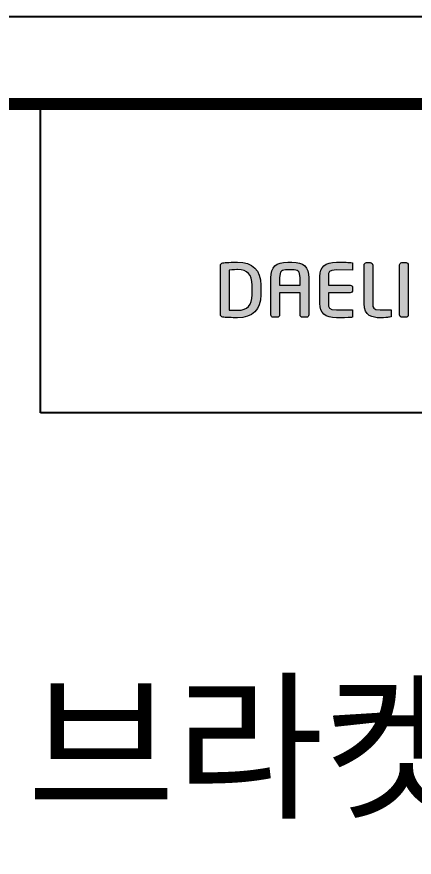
# Model space of a CAD drawing. Extents: x 16296660632 to 16296676072, y -37409619871 to -37409617340.
# Drawn here: x 16296675954.3 to 16296676004.7, y -37409617447.2 to -37409617340.5 of the extents above; entities that cross this region are included whole.
import ezdxf

# ---------------------------------------------------------------- set-up
doc = ezdxf.new("R2010")
doc.units = 0
doc.header["$LTSCALE"] = 10
doc.header["$MEASUREMENT"] = 0
doc.layers.get('0').update_dxf_attribs({"linetype": 'CONTINUOUS'})
doc.layers.add('레이어 1', color=7, linetype='CONTINUOUS', lineweight=0)
doc.styles.add('Daelim Dimension', font='NanumGothic.ttf')

msp = doc.modelspace()

# ---------------------------------------------------------------- hatches: boundary and pattern name
at = {"layer": '레이어 1'}
h = msp.add_hatch(color=5, dxfattribs=at)
h.dxf.hatch_style = 2
edge = h.paths.add_edge_path()
edge.add_spline(control_points=[(16296675984.18, -37409617375.78), (16296675984.18, -37409617377.1), (16296675983.58, -37409617377.75), (16296675982.33, -37409617377.75), (16296675982.33, -37409617377.75), (16296675981.48, -37409617377.73), (16296675981.26, -37409617377.73), (16296675981.26, -37409617377.73), (16296675981.26, -37409617372.64), (16296675981.26, -37409617372.64), (16296675981.7, -37409617372.6), (16296675982.33, -37409617372.59), (16296675982.33, -37409617372.59), (16296675983.61, -37409617372.59), (16296675984.18, -37409617373.2), (16296675984.18, -37409617374.56), (16296675984.18, -37409617374.56), (16296675984.18, -37409617375.78), (16296675984.18, -37409617375.78)], knot_values=[0, 0, 0, 0, 1, 1, 1, 2, 2, 2, 3, 3, 3, 4, 4, 4, 5, 5, 5, 6, 6, 6, 6], degree=3, periodic=0)
edge = h.paths.add_edge_path()
edge.add_spline(control_points=[(16296675982.33, -37409617371.64), (16296675981.64, -37409617371.64), (16296675980.74, -37409617371.68), (16296675980.45, -37409617371.73), (16296675980.27, -37409617371.76), (16296675980.15, -37409617371.9), (16296675980.15, -37409617372.08), (16296675980.15, -37409617372.08), (16296675980.15, -37409617378.26), (16296675980.15, -37409617378.26), (16296675980.15, -37409617378.45), (16296675980.27, -37409617378.59), (16296675980.46, -37409617378.62), (16296675980.74, -37409617378.66), (16296675981.63, -37409617378.7), (16296675982.33, -37409617378.7), (16296675984.26, -37409617378.7), (16296675985.28, -37409617377.69), (16296675985.28, -37409617375.78), (16296675985.28, -37409617375.78), (16296675985.28, -37409617374.56), (16296675985.28, -37409617374.56), (16296675985.28, -37409617372.65), (16296675984.26, -37409617371.64), (16296675982.33, -37409617371.64)], knot_values=[0, 0, 0, 0, 1, 1, 1, 2, 2, 2, 3, 3, 3, 4, 4, 4, 5, 5, 5, 6, 6, 6, 7, 7, 7, 8, 8, 8, 8], degree=3, periodic=0)
h = msp.add_hatch(color=5, dxfattribs=at)
h.dxf.hatch_style = 2
edge = h.paths.add_edge_path()
edge.add_spline(control_points=[(16296675990.26, -37409617374.56), (16296675990.26, -37409617374.56), (16296675987.66, -37409617374.56), (16296675987.66, -37409617374.56), (16296675987.66, -37409617374.46), (16296675987.66, -37409617373.63), (16296675987.66, -37409617373.63), (16296675987.66, -37409617372.76), (16296675987.92, -37409617372.61), (16296675988.69, -37409617372.61), (16296675988.69, -37409617372.61), (16296675989.23, -37409617372.61), (16296675989.23, -37409617372.61), (16296675990, -37409617372.61), (16296675990.26, -37409617372.76), (16296675990.26, -37409617373.63), (16296675990.26, -37409617373.63), (16296675990.26, -37409617374.46), (16296675990.26, -37409617374.56)], knot_values=[0, 0, 0, 0, 1, 1, 1, 2, 2, 2, 3, 3, 3, 4, 4, 4, 5, 5, 5, 6, 6, 6, 6], degree=3, periodic=0)
edge = h.paths.add_edge_path()
edge.add_spline(control_points=[(16296675989.23, -37409617371.64), (16296675989.23, -37409617371.64), (16296675988.69, -37409617371.64), (16296675988.69, -37409617371.64), (16296675987.22, -37409617371.64), (16296675986.56, -37409617372.25), (16296675986.56, -37409617373.63), (16296675986.56, -37409617373.63), (16296675986.56, -37409617378.34), (16296675986.56, -37409617378.34), (16296675986.56, -37409617378.5), (16296675986.69, -37409617378.64), (16296675986.85, -37409617378.64), (16296675986.85, -37409617378.64), (16296675987.37, -37409617378.64), (16296675987.37, -37409617378.64), (16296675987.55, -37409617378.64), (16296675987.66, -37409617378.49), (16296675987.66, -37409617378.34), (16296675987.66, -37409617378.34), (16296675987.66, -37409617375.63), (16296675987.66, -37409617375.52), (16296675987.66, -37409617375.52), (16296675990.26, -37409617375.52), (16296675990.26, -37409617375.52), (16296675990.26, -37409617375.63), (16296675990.26, -37409617378.34), (16296675990.26, -37409617378.34), (16296675990.26, -37409617378.5), (16296675990.39, -37409617378.64), (16296675990.56, -37409617378.64), (16296675990.56, -37409617378.64), (16296675991.07, -37409617378.64), (16296675991.07, -37409617378.64), (16296675991.25, -37409617378.64), (16296675991.37, -37409617378.48), (16296675991.37, -37409617378.34), (16296675991.37, -37409617378.34), (16296675991.37, -37409617373.63), (16296675991.37, -37409617373.63), (16296675991.37, -37409617372.25), (16296675990.71, -37409617371.64), (16296675989.23, -37409617371.64)], knot_values=[0, 0, 0, 0, 1, 1, 1, 2, 2, 2, 3, 3, 3, 4, 4, 4, 5, 5, 5, 6, 6, 6, 7, 7, 7, 8, 8, 8, 9, 9, 9, 10, 10, 10, 11, 11, 11, 12, 12, 12, 13, 13, 13, 14, 14, 14, 14], degree=3, periodic=0)
h = msp.add_hatch(color=5, dxfattribs=at)
h.dxf.hatch_style = 2
edge = h.paths.add_edge_path()
edge.add_spline(control_points=[(16296675992.76, -37409617373.44), (16296675992.76, -37409617373.44), (16296675992.76, -37409617376.9), (16296675992.76, -37409617376.9), (16296675992.76, -37409617378.12), (16296675993.46, -37409617378.7), (16296675994.88, -37409617378.7), (16296675995.51, -37409617378.7), (16296675996.37, -37409617378.69), (16296675996.71, -37409617378.66), (16296675996.7, -37409617378.66), (16296675996.88, -37409617378.64), (16296675996.88, -37409617378.64), (16296675996.88, -37409617378.64), (16296675996.92, -37409617378.64), (16296675996.92, -37409617378.64), (16296675996.92, -37409617378.64), (16296675996.92, -37409617377.71), (16296675996.92, -37409617377.71), (16296675996.92, -37409617377.71), (16296675994.89, -37409617377.71), (16296675994.89, -37409617377.71), (16296675993.87, -37409617377.71), (16296675993.87, -37409617377.42), (16296675993.87, -37409617376.9), (16296675993.87, -37409617376.9), (16296675993.87, -37409617375.62), (16296675993.87, -37409617375.52), (16296675993.97, -37409617375.52), (16296675996.61, -37409617375.52), (16296675996.61, -37409617375.52), (16296675996.78, -37409617375.52), (16296675996.92, -37409617375.38), (16296675996.92, -37409617375.21), (16296675996.92, -37409617375.21), (16296675996.92, -37409617374.87), (16296675996.92, -37409617374.87), (16296675996.92, -37409617374.7), (16296675996.78, -37409617374.56), (16296675996.61, -37409617374.56), (16296675996.61, -37409617374.56), (16296675993.97, -37409617374.56), (16296675993.87, -37409617374.56), (16296675993.87, -37409617374.46), (16296675993.87, -37409617373.44), (16296675993.87, -37409617373.44), (16296675993.87, -37409617372.92), (16296675993.87, -37409617372.63), (16296675994.89, -37409617372.63), (16296675994.89, -37409617372.63), (16296675996.92, -37409617372.64), (16296675996.92, -37409617372.64), (16296675996.92, -37409617372.64), (16296675996.92, -37409617371.72), (16296675996.92, -37409617371.72), (16296675996.92, -37409617371.72), (16296675996.71, -37409617371.69), (16296675996.71, -37409617371.69), (16296675996.31, -37409617371.66), (16296675995.39, -37409617371.64), (16296675994.88, -37409617371.64), (16296675993.46, -37409617371.64), (16296675992.76, -37409617372.23), (16296675992.76, -37409617373.44)], knot_values=[0, 0, 0, 0, 1, 1, 1, 2, 2, 2, 3, 3, 3, 4, 4, 4, 5, 5, 5, 6, 6, 6, 7, 7, 7, 8, 8, 8, 9, 9, 9, 10, 10, 10, 11, 11, 11, 12, 12, 12, 13, 13, 13, 14, 14, 14, 15, 15, 15, 16, 16, 16, 17, 17, 17, 18, 18, 18, 19, 19, 19, 20, 20, 20, 21, 21, 21, 21], degree=3, periodic=0)
h = msp.add_hatch(color=5, dxfattribs=at)
h.dxf.hatch_style = 2
edge = h.paths.add_edge_path()
edge.add_spline(control_points=[(16296675998.69, -37409617371.7), (16296675998.52, -37409617371.7), (16296675998.38, -37409617371.84), (16296675998.38, -37409617372.01), (16296675998.38, -37409617372.01), (16296675998.38, -37409617376.9), (16296675998.38, -37409617376.9), (16296675998.38, -37409617378.5), (16296675999.47, -37409617378.7), (16296676000.41, -37409617378.7), (16296676001.11, -37409617378.7), (16296676001.29, -37409617378.67), (16296676001.49, -37409617378.64), (16296676001.49, -37409617378.64), (16296676001.61, -37409617378.62), (16296676001.61, -37409617378.62), (16296676001.61, -37409617378.62), (16296676001.77, -37409617378.6), (16296676001.77, -37409617378.6), (16296676001.77, -37409617378.6), (16296676001.82, -37409617378.6), (16296676001.82, -37409617378.6), (16296676001.82, -37409617378.6), (16296676001.82, -37409617377.71), (16296676001.82, -37409617377.71), (16296676001.82, -37409617377.71), (16296676000.42, -37409617377.71), (16296676000.42, -37409617377.71), (16296675999.48, -37409617377.71), (16296675999.48, -37409617377.36), (16296675999.48, -37409617377.01), (16296675999.48, -37409617377.01), (16296675999.48, -37409617372.01), (16296675999.48, -37409617372.01), (16296675999.48, -37409617371.84), (16296675999.34, -37409617371.7), (16296675999.17, -37409617371.7), (16296675999.17, -37409617371.7), (16296675998.69, -37409617371.7), (16296675998.69, -37409617371.7)], knot_values=[0, 0, 0, 0, 1, 1, 1, 2, 2, 2, 3, 3, 3, 4, 4, 4, 5, 5, 5, 6, 6, 6, 7, 7, 7, 8, 8, 8, 9, 9, 9, 10, 10, 10, 11, 11, 11, 12, 12, 12, 13, 13, 13, 13], degree=3, periodic=0)
h = msp.add_hatch(color=5, dxfattribs=at)
h.dxf.hatch_style = 2
edge = h.paths.add_edge_path()
edge.add_spline(control_points=[(16296676003.19, -37409617371.7), (16296676003, -37409617371.7), (16296676002.89, -37409617371.85), (16296676002.89, -37409617372), (16296676002.89, -37409617372), (16296676002.89, -37409617378.34), (16296676002.89, -37409617378.34), (16296676002.89, -37409617378.5), (16296676003.02, -37409617378.64), (16296676003.19, -37409617378.64), (16296676003.19, -37409617378.64), (16296676003.7, -37409617378.64), (16296676003.7, -37409617378.64), (16296676003.88, -37409617378.64), (16296676003.99, -37409617378.49), (16296676003.99, -37409617378.34), (16296676003.99, -37409617378.34), (16296676003.99, -37409617372), (16296676003.99, -37409617372), (16296676003.99, -37409617371.83), (16296676003.87, -37409617371.7), (16296676003.7, -37409617371.7), (16296676003.7, -37409617371.7), (16296676003.19, -37409617371.7), (16296676003.19, -37409617371.7)], knot_values=[0, 0, 0, 0, 1, 1, 1, 2, 2, 2, 3, 3, 3, 4, 4, 4, 5, 5, 5, 6, 6, 6, 7, 7, 7, 8, 8, 8, 8], degree=3, periodic=0)

# ---------------------------------------------------------------- linework, layer by layer
at = {"color": 5, "ltscale": 0.5}
msp.add_line((16296675957.32, -37409617390.75), (16296675957.32, -37409617351.57), dxfattribs=at)
at = {"color": 5, "ltscale": 40}
msp.add_line((16296676061.36, -37409617390.75), (16296675957.32, -37409617390.75), dxfattribs=at)
at = {"ltscale": 0.5}
msp.add_lwpolyline([(16296675420.89, -37409617817.49), (16296676071.89, -37409617817.49), (16296676071.89, -37409617340.49), (16296675420.89, -37409617340.49)], close=True, dxfattribs=at)
at = {"color": 5, "linetype": 'ByBlock', "lineweight": 200, "const_width": 1.5}
msp.add_lwpolyline([(16296675431.36, -37409617797.07), (16296676061.36, -37409617797.07), (16296676061.36, -37409617351.57), (16296675431.36, -37409617351.57)], close=True, dxfattribs=at)
at = {"layer": '레이어 1', "color": 5}
for points, knots in [([(16296675982.33, -37409617371.64), (16296675981.64, -37409617371.64), (16296675980.74, -37409617371.68), (16296675980.45, -37409617371.73), (16296675980.27, -37409617371.76), (16296675980.15, -37409617371.9), (16296675980.15, -37409617372.08), (16296675980.15, -37409617372.08), (16296675980.15, -37409617378.26), (16296675980.15, -37409617378.26), (16296675980.15, -37409617378.45), (16296675980.27, -37409617378.59), (16296675980.46, -37409617378.62), (16296675980.74, -37409617378.66), (16296675981.63, -37409617378.7), (16296675982.33, -37409617378.7), (16296675984.26, -37409617378.7), (16296675985.28, -37409617377.69), (16296675985.28, -37409617375.78), (16296675985.28, -37409617375.78), (16296675985.28, -37409617374.56), (16296675985.28, -37409617374.56), (16296675985.28, -37409617372.65), (16296675984.26, -37409617371.64), (16296675982.33, -37409617371.64)], [0, 0, 0, 0, 1, 1, 1, 2, 2, 2, 3, 3, 3, 4, 4, 4, 5, 5, 5, 6, 6, 6, 7, 7, 7, 8, 8, 8, 8]), ([(16296675989.23, -37409617371.64), (16296675989.23, -37409617371.64), (16296675988.69, -37409617371.64), (16296675988.69, -37409617371.64), (16296675987.22, -37409617371.64), (16296675986.56, -37409617372.25), (16296675986.56, -37409617373.63), (16296675986.56, -37409617373.63), (16296675986.56, -37409617378.34), (16296675986.56, -37409617378.34), (16296675986.56, -37409617378.5), (16296675986.69, -37409617378.64), (16296675986.85, -37409617378.64), (16296675986.85, -37409617378.64), (16296675987.37, -37409617378.64), (16296675987.37, -37409617378.64), (16296675987.55, -37409617378.64), (16296675987.66, -37409617378.49), (16296675987.66, -37409617378.34), (16296675987.66, -37409617378.34), (16296675987.66, -37409617375.63), (16296675987.66, -37409617375.52), (16296675987.66, -37409617375.52), (16296675990.26, -37409617375.52), (16296675990.26, -37409617375.52), (16296675990.26, -37409617375.63), (16296675990.26, -37409617378.34), (16296675990.26, -37409617378.34), (16296675990.26, -37409617378.5), (16296675990.39, -37409617378.64), (16296675990.56, -37409617378.64), (16296675990.56, -37409617378.64), (16296675991.07, -37409617378.64), (16296675991.07, -37409617378.64), (16296675991.25, -37409617378.64), (16296675991.37, -37409617378.48), (16296675991.37, -37409617378.34), (16296675991.37, -37409617378.34), (16296675991.37, -37409617373.63), (16296675991.37, -37409617373.63), (16296675991.37, -37409617372.25), (16296675990.71, -37409617371.64), (16296675989.23, -37409617371.64)], [0, 0, 0, 0, 1, 1, 1, 2, 2, 2, 3, 3, 3, 4, 4, 4, 5, 5, 5, 6, 6, 6, 7, 7, 7, 8, 8, 8, 9, 9, 9, 10, 10, 10, 11, 11, 11, 12, 12, 12, 13, 13, 13, 14, 14, 14, 14]), ([(16296675992.76, -37409617373.44), (16296675992.76, -37409617373.44), (16296675992.76, -37409617376.9), (16296675992.76, -37409617376.9), (16296675992.76, -37409617378.12), (16296675993.46, -37409617378.7), (16296675994.88, -37409617378.7), (16296675995.51, -37409617378.7), (16296675996.37, -37409617378.69), (16296675996.71, -37409617378.66), (16296675996.7, -37409617378.66), (16296675996.88, -37409617378.64), (16296675996.88, -37409617378.64), (16296675996.88, -37409617378.64), (16296675996.92, -37409617378.64), (16296675996.92, -37409617378.64), (16296675996.92, -37409617378.64), (16296675996.92, -37409617377.71), (16296675996.92, -37409617377.71), (16296675996.92, -37409617377.71), (16296675994.89, -37409617377.71), (16296675994.89, -37409617377.71), (16296675993.87, -37409617377.71), (16296675993.87, -37409617377.42), (16296675993.87, -37409617376.9), (16296675993.87, -37409617376.9), (16296675993.87, -37409617375.62), (16296675993.87, -37409617375.52), (16296675993.97, -37409617375.52), (16296675996.61, -37409617375.52), (16296675996.61, -37409617375.52), (16296675996.78, -37409617375.52), (16296675996.92, -37409617375.38), (16296675996.92, -37409617375.21), (16296675996.92, -37409617375.21), (16296675996.92, -37409617374.87), (16296675996.92, -37409617374.87), (16296675996.92, -37409617374.7), (16296675996.78, -37409617374.56), (16296675996.61, -37409617374.56), (16296675996.61, -37409617374.56), (16296675993.97, -37409617374.56), (16296675993.87, -37409617374.56), (16296675993.87, -37409617374.46), (16296675993.87, -37409617373.44), (16296675993.87, -37409617373.44), (16296675993.87, -37409617372.92), (16296675993.87, -37409617372.63), (16296675994.89, -37409617372.63), (16296675994.89, -37409617372.63), (16296675996.92, -37409617372.64), (16296675996.92, -37409617372.64), (16296675996.92, -37409617372.64), (16296675996.92, -37409617371.72), (16296675996.92, -37409617371.72), (16296675996.92, -37409617371.72), (16296675996.71, -37409617371.69), (16296675996.71, -37409617371.69), (16296675996.31, -37409617371.66), (16296675995.39, -37409617371.64), (16296675994.88, -37409617371.64), (16296675993.46, -37409617371.64), (16296675992.76, -37409617372.23), (16296675992.76, -37409617373.44)], [0, 0, 0, 0, 1, 1, 1, 2, 2, 2, 3, 3, 3, 4, 4, 4, 5, 5, 5, 6, 6, 6, 7, 7, 7, 8, 8, 8, 9, 9, 9, 10, 10, 10, 11, 11, 11, 12, 12, 12, 13, 13, 13, 14, 14, 14, 15, 15, 15, 16, 16, 16, 17, 17, 17, 18, 18, 18, 19, 19, 19, 20, 20, 20, 21, 21, 21, 21]), ([(16296675998.69, -37409617371.7), (16296675998.52, -37409617371.7), (16296675998.38, -37409617371.84), (16296675998.38, -37409617372.01), (16296675998.38, -37409617372.01), (16296675998.38, -37409617376.9), (16296675998.38, -37409617376.9), (16296675998.38, -37409617378.5), (16296675999.47, -37409617378.7), (16296676000.41, -37409617378.7), (16296676001.11, -37409617378.7), (16296676001.29, -37409617378.67), (16296676001.49, -37409617378.64), (16296676001.49, -37409617378.64), (16296676001.61, -37409617378.62), (16296676001.61, -37409617378.62), (16296676001.61, -37409617378.62), (16296676001.77, -37409617378.6), (16296676001.77, -37409617378.6), (16296676001.77, -37409617378.6), (16296676001.82, -37409617378.6), (16296676001.82, -37409617378.6), (16296676001.82, -37409617378.6), (16296676001.82, -37409617377.71), (16296676001.82, -37409617377.71), (16296676001.82, -37409617377.71), (16296676000.42, -37409617377.71), (16296676000.42, -37409617377.71), (16296675999.48, -37409617377.71), (16296675999.48, -37409617377.36), (16296675999.48, -37409617377.01), (16296675999.48, -37409617377.01), (16296675999.48, -37409617372.01), (16296675999.48, -37409617372.01), (16296675999.48, -37409617371.84), (16296675999.34, -37409617371.7), (16296675999.17, -37409617371.7), (16296675999.17, -37409617371.7), (16296675998.69, -37409617371.7), (16296675998.69, -37409617371.7)], [0, 0, 0, 0, 1, 1, 1, 2, 2, 2, 3, 3, 3, 4, 4, 4, 5, 5, 5, 6, 6, 6, 7, 7, 7, 8, 8, 8, 9, 9, 9, 10, 10, 10, 11, 11, 11, 12, 12, 12, 13, 13, 13, 13]), ([(16296676003.19, -37409617371.7), (16296676003, -37409617371.7), (16296676002.89, -37409617371.85), (16296676002.89, -37409617372), (16296676002.89, -37409617372), (16296676002.89, -37409617378.34), (16296676002.89, -37409617378.34), (16296676002.89, -37409617378.5), (16296676003.02, -37409617378.64), (16296676003.19, -37409617378.64), (16296676003.19, -37409617378.64), (16296676003.7, -37409617378.64), (16296676003.7, -37409617378.64), (16296676003.88, -37409617378.64), (16296676003.99, -37409617378.49), (16296676003.99, -37409617378.34), (16296676003.99, -37409617378.34), (16296676003.99, -37409617372), (16296676003.99, -37409617372), (16296676003.99, -37409617371.83), (16296676003.87, -37409617371.7), (16296676003.7, -37409617371.7), (16296676003.7, -37409617371.7), (16296676003.19, -37409617371.7), (16296676003.19, -37409617371.7)], [0, 0, 0, 0, 1, 1, 1, 2, 2, 2, 3, 3, 3, 4, 4, 4, 5, 5, 5, 6, 6, 6, 7, 7, 7, 8, 8, 8, 8]), ([(16296675984.18, -37409617375.78), (16296675984.18, -37409617377.1), (16296675983.58, -37409617377.75), (16296675982.33, -37409617377.75), (16296675982.33, -37409617377.75), (16296675981.48, -37409617377.73), (16296675981.26, -37409617377.73), (16296675981.26, -37409617377.73), (16296675981.26, -37409617372.64), (16296675981.26, -37409617372.64), (16296675981.7, -37409617372.6), (16296675982.33, -37409617372.59), (16296675982.33, -37409617372.59), (16296675983.61, -37409617372.59), (16296675984.18, -37409617373.2), (16296675984.18, -37409617374.56), (16296675984.18, -37409617374.56), (16296675984.18, -37409617375.78), (16296675984.18, -37409617375.78)], [0, 0, 0, 0, 1, 1, 1, 2, 2, 2, 3, 3, 3, 4, 4, 4, 5, 5, 5, 6, 6, 6, 6]), ([(16296675990.26, -37409617374.56), (16296675990.26, -37409617374.56), (16296675987.66, -37409617374.56), (16296675987.66, -37409617374.56), (16296675987.66, -37409617374.46), (16296675987.66, -37409617373.63), (16296675987.66, -37409617373.63), (16296675987.66, -37409617372.76), (16296675987.92, -37409617372.61), (16296675988.69, -37409617372.61), (16296675988.69, -37409617372.61), (16296675989.23, -37409617372.61), (16296675989.23, -37409617372.61), (16296675990, -37409617372.61), (16296675990.26, -37409617372.76), (16296675990.26, -37409617373.63), (16296675990.26, -37409617373.63), (16296675990.26, -37409617374.46), (16296675990.26, -37409617374.56)], [0, 0, 0, 0, 1, 1, 1, 2, 2, 2, 3, 3, 3, 4, 4, 4, 5, 5, 5, 6, 6, 6, 6])]:
    msp.add_open_spline(points, degree=3, knots=knots, dxfattribs=at)

# ---------------------------------------------------------------- texts
at = {"insert": (16296675955.61, -37409617425.68), "char_height": 15, "width": 240, "attachment_point": 1, "line_spacing_factor": 0.963855, "style": 'Daelim Dimension'}
msp.add_mtext('브라켓', dxfattribs=at)

doc.saveas('drawing.dxf')
